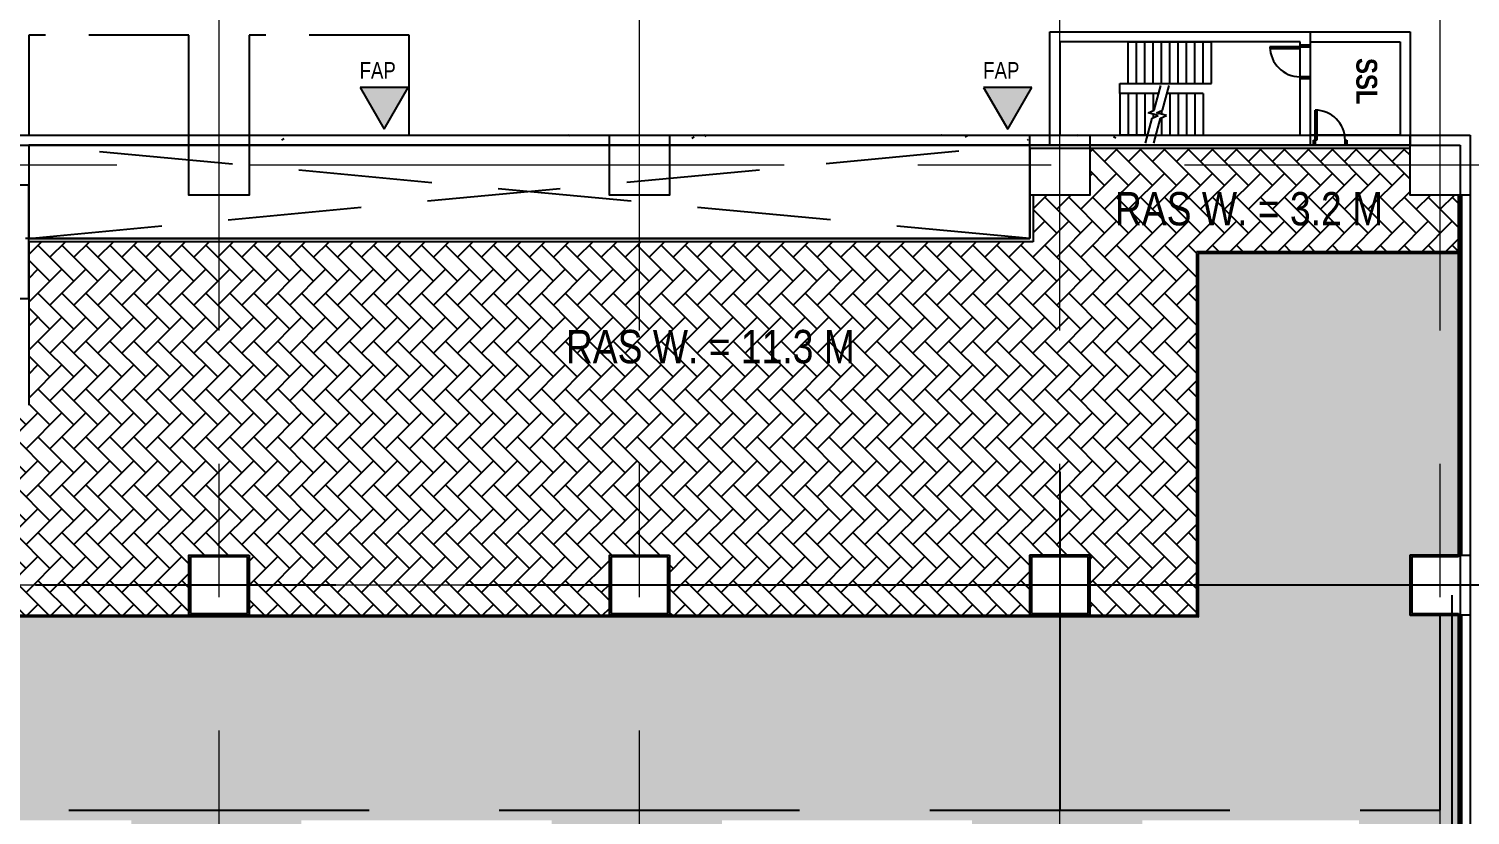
# Model space of a CAD drawing. Extents: x -14231 to 343475, y -171733 to 30720.
# Drawn here: x 255682 to 298882, y -77443 to -53855 of the extents above; entities that cross this region are included whole.
import ezdxf

# ---------------------------------------------------------------- set-up
doc = ezdxf.new("R2010")
doc.units = 0
doc.header["$LTSCALE"] = 8
for name, pattern in [('IDA - Grid Line', [3500, 2000, -500, 500, -500]), ('IDA - Hidden 065', [537.5, 375, -162.5]), ('IDA - Hidden 2-1', [750, 500, -250]), ('Overhead', [992.1875, 595.3125, -396.875])]:
    doc.linetypes.add(name, pattern=pattern)
for name, color, linetype in [('0-格栅板', 90, 'CONTINUOUS'), ('000_CTCI_CSA', 7, 'CONTINUOUS'), ('1', 1, 'CONTINUOUS'), ('CTCI', 4, 'CONTINUOUS')]:
    doc.layers.add(name, color=color, linetype=linetype)
doc.layers.add('17% 高架沖孔地板', color=4, linetype='CONTINUOUS', lineweight=0)
doc.layers.add('A-_ANOTGRID_E', color=7, linetype='CONTINUOUS', lineweight=9)
doc.styles.add('Arial', font='arial.ttf', dxfattribs={"width": 0.8, "height": 0.25})
doc.styles.add('Arial Narrow_B_1', font='ARIALNB.TTF', dxfattribs={"height": 625})
doc.styles.add('Site Area', font='arial.ttf', dxfattribs={"width": 0.8})

msp = doc.modelspace()

# ---------------------------------------------------------------- hatches: boundary and pattern name
at = {"layer": '0-格栅板'}
h = msp.add_hatch(dxfattribs=at)
h.set_pattern_fill('AR-HBONE', color=5, scale=5, angle=-90)
h.set_pattern_definition([(315, (-4111.63, 0), (718.4205, -1e-13), [1524, -508]), (45, (-3752.4, -359.2), (718.4205, -2e-13), [1524, -508])])
h.paths.add_polyline_path([(261382.2899, -60243.3464), (255682.2899, -60243.3464), (255682.2899, -65143.3464), (251580.0811, -65143.3465), (251580.0811, -65243.3579), (251579.5546, -70543.3464), (260482.2899, -70543.3464), (260482.2899, -69643.3464), (261382.2899, -69643.3464)])
h.paths.add_polyline_path([(260482.2899, -70543.3464), (251579.5546, -70543.3464), (251579.4652, -71443.5401), (260482.2899, -71444.83)])
h.paths.add_polyline_path([(273982.2899, -60243.3464), (261382.2899, -60243.3464), (261382.2899, -69643.3464), (262282.2899, -69643.3464), (262282.2899, -70543.3464), (273082.2899, -70543.3464), (273082.2899, -69643.3464), (273982.2899, -69643.3464)])
h.paths.add_polyline_path([(273082.2899, -70543.3464), (262282.2899, -70543.3464), (262282.2899, -71445.0908), (273082.2899, -71446.6556)])
h.paths.add_polyline_path([(286582.2899, -58843.3464), (285782.2899, -58843.3464), (285782.2899, -60243.3464), (273982.2899, -60243.3464), (273982.2899, -69643.3464), (274882.2899, -69643.3464), (274882.2899, -70543.3464), (285682.2899, -70543.3464), (285682.2899, -69643.3464), (286582.2899, -69643.3464), (286582.2899, -67143.3464)])
h.paths.add_polyline_path([(285682.2899, -70543.3464), (274882.2899, -70543.3464), (274882.2899, -71446.9164), (285682.2899, -71448.4812)])
h.paths.add_polyline_path([(290682.2899, -60543.3464), (297982.2899, -60543.3464), (297982.2899, -58843.3464), (297082.2899, -58843.3464), (297082.2899, -57943.3464), (287482.2899, -57943.3464), (287482.2899, -58843.3464), (286582.2899, -58843.3464), (286582.2899, -67143.3464), (286582.2899, -69643.3464), (287482.2899, -69643.3464), (287482.2899, -70543.3464), (290682.2899, -70543.3464)])
h.paths.add_polyline_path([(290682.2899, -70543.3464), (287482.2899, -70543.3464), (287482.2899, -71448.742), (290682.2899, -71449.2057)])
h.paths.add_polyline_path([(298532.2899, -58843.3464), (297982.2899, -58843.3464), (297982.2899, -60543.3464), (298532.2899, -60543.3464)])
h.paths.add_polyline_path([(297082.2899, -57443.3464), (287482.2899, -57443.3464), (287482.2899, -57943.3464), (297082.2899, -57943.3464)])
h.paths.add_polyline_path([(271518.9255, -64162.7219), (280078.5435, -64162.7219), (280078.5435, -62611.5623), (271518.9255, -62611.5623)], flags=9)
h.paths.add_polyline_path([(287975.0849, -60027.5605), (296535.0439, -60027.5605), (296535.0439, -58475.3777), (287975.0849, -58475.3777)], flags=24)
at = {"layer": '000_CTCI_CSA', "lineweight": 5, "true_color": 0x808080}
for points in [[(265610.6021, -55618.3464), (266332.2899, -56868.3464), (267053.9778, -55618.3464)], [(284300.6021, -55618.3464), (285022.2899, -56868.3464), (285743.9778, -55618.3464)]]:
    msp.add_hatch(color=8, dxfattribs=at).paths.add_polyline_path(points)
at = {"layer": '17% 高架沖孔地板'}
h = msp.add_hatch(dxfattribs=at)
h.set_pattern_fill('HEX', color=256, scale=46)
h.set_pattern_definition([(0, (91722.7, -123071.29), (0, 252.96602), [146.05, -292.1]), (120, (91722.7, -123071.29), (-219.075, -126.483), [146.05, -292.1]), (60, (91868.75, -123071.29), (-219.075, 126.483), [146.05, -292.1])])
h.paths.add_polyline_path([(298534.1431, -71443.3451), (297084.1431, -71443.3451), (297084.1431, -69643.3451), (298534.1431, -69643.3451), (298534.1431, -60593.3451), (290734.1431, -60593.3451), (290749.2271, -71499.2153), (251464.4664, -71493.5235), (251465.372, -65243.3465), (247882.291, -65243.3849), (247882.3381, -69643.3464), (249682.2899, -69643.3464), (249682.2899, -71443.3464), (247882.3574, -71443.3464), (247882.2899, -71493.3464), (241932.2899, -71493.3464), (237082.2899, -71493.3464), (235282.2899, -71443.3464), (235282.2899, -69643.3464), (236182.2899, -69643.3464), (236182.2899, -67140.6394), (223232.327, -67193.3464), (223234.1431, -69643.3451), (224484.1431, -69643.3451), (224484.1431, -71443.3451), (223234.1431, -71443.3451), (223234.1431, -82243.3451), (224484.1431, -82243.3451), (224484.1431, -84043.3451), (223234.1431, -84043.3451), (223234.1431, -87478.6374), (230846.9989, -87478.6374), (230846.9989, -90193.9269), (232282.2899, -90193.3464), (234722.2899, -90193.3464), (234722.2899, -120043.324), (237084.1431, -120043.324), (237084.1431, -121843.3451), (235284.1431, -121843.3451), (235284.1431, -123593.3716), (293882.2626, -123593.3715), (293882.2628, -123244.5518), (298534.5063, -123243.3449), (298534.1431, -121843.3451), (297084.1431, -121843.3451), (297084.1431, -120043.3451), (298534.1431, -120043.3451), (298534.1431, -109243.3451), (297084.1431, -109243.3451), (297084.1431, -107443.3451), (298534.1431, -107443.3451), (298534.1431, -96643.3451), (297084.1431, -96643.3451), (297084.1431, -94843.3451), (298534.1431, -94843.3451), (298534.1431, -84043.3451), (297084.1431, -84043.3451), (297084.1431, -82243.3451), (298534.1431, -82243.3451)])
h.paths.add_polyline_path([(235282.2899, -82243.3464), (237082.2899, -82243.3464), (237082.2899, -84043.3464), (235282.2899, -84043.3464)], flags=16)
h.paths.add_polyline_path([(235332.2899, -82293.3464), (237032.2899, -82293.3464), (237032.2899, -83993.3464), (235332.2899, -83993.3464)], flags=0)
h.paths.add_polyline_path([(238654.7109, -77593.3464), (241094.7109, -77593.3464), (243714.7109, -77592.7687), (246154.7109, -77593.3464), (246154.7109, -119893.3464), (243714.7109, -119893.3464), (241094.7109, -119893.6353), (238654.7109, -119893.3464)], flags=16)
h.paths.add_polyline_path([(247882.2899, -82243.3464), (249682.2899, -82243.3464), (249682.2899, -84043.3464), (247882.2899, -84043.3464)], flags=16)
h.paths.add_polyline_path([(247932.2899, -82293.3464), (249632.2899, -82293.3464), (249632.2899, -83993.3464), (247932.2899, -83993.3464)], flags=0)
h.paths.add_polyline_path([(235282.2899, -94843.3464), (237082.2899, -94843.3464), (237082.2899, -96643.3464), (235282.2899, -96643.3464)], flags=16)
h.paths.add_polyline_path([(235332.2899, -94893.3464), (237032.2899, -94893.3464), (237032.2899, -96593.3464), (235332.2899, -96593.3464)], flags=0)
h.paths.add_polyline_path([(251254.7109, -77593.3464), (253694.7109, -77593.3464), (256314.7109, -77592.7687), (258754.7109, -77593.3464), (258754.7109, -119893.3464), (256314.7109, -119893.3464), (253694.7109, -119893.6353), (251254.7109, -119893.3464)], flags=16)
h.paths.add_polyline_path([(247882.2899, -94843.3464), (249682.2899, -94843.3464), (249682.2899, -96643.3464), (247882.2899, -96643.3464)], flags=16)
h.paths.add_polyline_path([(247932.2899, -94893.3464), (249632.2899, -94893.3464), (249632.2899, -96593.3464), (247932.2899, -96593.3464)], flags=0)
h.paths.add_polyline_path([(260482.2899, -82243.3464), (262282.2899, -82243.3464), (262282.2899, -84043.3464), (260482.2899, -84043.3464)], flags=16)
h.paths.add_polyline_path([(260532.2899, -82293.3464), (262232.2899, -82293.3464), (262232.2899, -83993.3464), (260532.2899, -83993.3464)], flags=0)
h.paths.add_polyline_path([(235282.2899, -107443.3464), (237082.2899, -107443.3464), (237082.2899, -109243.3464), (235282.2899, -109243.3464)], flags=16)
h.paths.add_polyline_path([(235332.2899, -107493.3464), (237032.2899, -107493.3464), (237032.2899, -109193.3464), (235332.2899, -109193.3464)], flags=0)
h.paths.add_polyline_path([(263854.7109, -77593.3464), (266294.7109, -77593.3464), (268914.7109, -77592.7687), (271354.7109, -77593.3464), (271354.7109, -119893.3464), (268914.7109, -119893.3464), (268914.7109, -119893.0576), (266294.7109, -119893.6353), (263854.7109, -119893.3464)], flags=16)
h.paths.add_polyline_path([(260482.2899, -94843.3464), (262282.2899, -94843.3464), (262282.2899, -96643.3464), (260482.2899, -96643.3464)], flags=16)
h.paths.add_polyline_path([(260532.2899, -94893.3464), (262232.2899, -94893.3464), (262232.2899, -96593.3464), (260532.2899, -96593.3464)], flags=0)
h.paths.add_polyline_path([(247882.2899, -107443.3464), (249682.2899, -107443.3464), (249682.2899, -109243.3464), (247882.2899, -109243.3464)], flags=16)
h.paths.add_polyline_path([(247932.2899, -107493.3464), (249632.2899, -107493.3464), (249632.2899, -109193.3464), (247932.2899, -109193.3464)], flags=0)
h.paths.add_polyline_path([(273082.2899, -82243.3464), (274882.2899, -82243.3464), (274882.2899, -84043.3464), (273082.2899, -84043.3464)], flags=16)
h.paths.add_polyline_path([(260482.2899, -107443.3464), (262282.2899, -107443.3464), (262282.2899, -109243.3464), (260482.2899, -109243.3464)], flags=16)
h.paths.add_polyline_path([(273132.2899, -82293.3464), (274832.2899, -82293.3464), (274832.2899, -83993.3464), (273132.2899, -83993.3464)], flags=0)
h.paths.add_polyline_path([(260532.2899, -107493.3464), (262232.2899, -107493.3464), (262232.2899, -109193.3464), (260532.2899, -109193.3464)], flags=0)
h.paths.add_polyline_path([(276454.7109, -77593.3464), (278894.7109, -77593.3464), (281514.7109, -77592.7687), (283954.7109, -77593.3464), (283954.7109, -119893.3464), (281514.7109, -119893.3464), (278894.7109, -119893.6353), (276454.7109, -119893.3464)], flags=16)
h.paths.add_polyline_path([(273082.2899, -94843.3464), (274882.2899, -94843.3464), (274882.2899, -96643.3464), (273082.2899, -96643.3464)], flags=16)
h.paths.add_polyline_path([(273132.2899, -94893.3464), (274832.2899, -94893.3464), (274832.2899, -96593.3464), (273132.2899, -96593.3464)], flags=0)
h.paths.add_polyline_path([(247882.2899, -120043.3464), (249682.2899, -120043.3464), (249682.2899, -121843.3464), (247882.2899, -121843.3464)], flags=16)
h.paths.add_polyline_path([(247932.2899, -120093.3464), (249632.2899, -120093.3464), (249632.2899, -121793.3464), (247932.2899, -121793.3464)], flags=0)
h.paths.add_polyline_path([(273082.2899, -107443.3464), (274882.2899, -107443.3464), (274882.2899, -109243.3464), (273082.2899, -109243.3464)], flags=16)
h.paths.add_polyline_path([(273132.2899, -107493.3464), (274832.2899, -107493.3464), (274832.2899, -109193.3464), (273132.2899, -109193.3464)], flags=0)
h.paths.add_polyline_path([(260482.2899, -120043.3464), (262282.2899, -120043.3464), (262282.2899, -121843.3464), (260482.2899, -121843.3464)], flags=16)
h.paths.add_polyline_path([(260532.2899, -120093.3464), (262232.2899, -120093.3464), (262232.2899, -121793.3464), (260532.2899, -121793.3464)], flags=0)
h.paths.add_polyline_path([(285682.2899, -82243.3464), (287482.2899, -82243.3464), (287482.2899, -84043.3464), (285682.2899, -84043.3464)], flags=16)
h.paths.add_polyline_path([(285732.2899, -82293.3464), (287432.2899, -82293.3464), (287432.2899, -83993.3464), (285732.2899, -83993.3464)], flags=0)
h.paths.add_polyline_path([(285682.2899, -94843.3464), (287482.2899, -94843.3464), (287482.2899, -96643.3464), (285682.2899, -96643.3464)], flags=16)
h.paths.add_polyline_path([(285732.2899, -94893.3464), (287432.2899, -94893.3464), (287432.2899, -96593.3464), (285732.2899, -96593.3464)], flags=0)
h.paths.add_polyline_path([(289054.7109, -77593.3464), (291494.7109, -77593.3464), (293114.7109, -77593.202), (295554.7109, -77593.3464), (295554.7109, -119893.3464), (293114.7109, -119893.3464), (293114.7109, -119893.4909), (291494.7109, -119893.6353), (289054.7109, -119893.3464)], flags=16)
h.paths.add_polyline_path([(273082.2899, -120043.3464), (274882.2899, -120043.3464), (274882.2899, -121843.3464), (273082.2899, -121843.3464)], flags=16)
h.paths.add_polyline_path([(273132.2899, -120093.3464), (274832.2899, -120093.3464), (274832.2899, -121793.3464), (273132.2899, -121793.3464)], flags=0)
h.paths.add_polyline_path([(285682.2899, -107443.3464), (287482.2899, -107443.3464), (287482.2899, -109243.3464), (285682.2899, -109243.3464)], flags=16)
h.paths.add_polyline_path([(285732.2899, -107493.3464), (287432.2899, -107493.3464), (287432.2899, -109193.3464), (285732.2899, -109193.3464)], flags=0)
h.paths.add_polyline_path([(285682.2899, -120043.3464), (287482.2899, -120043.3464), (287482.2899, -121843.3464), (285682.2899, -121843.3464)], flags=16)
h.paths.add_polyline_path([(285732.2899, -120093.3464), (287432.2899, -120093.3464), (287432.2899, -121793.3464), (285732.2899, -121793.3464)], flags=0)
h.paths.add_polyline_path([(241932.2899, -65243.3465), (236232.2899, -65243.3466), (236232.2899, -67140.4359), (236232.2899, -69643.3464), (237082.2899, -69643.3464), (237082.2899, -71443.3464), (241932.2899, -71443.3464)], flags=17)

# ---------------------------------------------------------------- linework, layer by layer
at = {"layer": '000_CTCI_CSA', "color": 8, "true_color": 0x808080}
for p, q in [((286282.2899, -57343.3464), (286282.2899, -53943.3465)), ((286282.2899, -53943.3465), (294082.2899, -53943.3465)), ((294082.2899, -53943.3465), (294082.2899, -57343.3464)), ((294082.2899, -53943.3465), (297082.2899, -53943.3465)), ((297082.2899, -53943.3465), (297082.2899, -57343.3464)), ((286582.2899, -54243.3465), (286582.2899, -57043.3464)), ((293782.2899, -54243.3465), (286582.2899, -54243.3465)), ((292882.2899, -54393.3465), (292882.2899, -54443.3465)), ((293782.2899, -54393.3465), (292882.2899, -54393.3465)), ((293032.2899, -54443.3465), (293032.2899, -54393.3465)), ((293057.2899, -54443.3465), (293057.2899, -54393.3465)), ((293057.2899, -54418.3465), (293157.2899, -54418.3465)), ((293157.2899, -54443.3465), (293157.2899, -54393.3465)), ((293182.2899, -54443.3465), (293182.2899, -54393.3465)), ((293782.2899, -57043.3464), (293782.2899, -54243.3465)), ((294082.2899, -54343.3465), (293782.2899, -54343.3465)), ((293782.2899, -54343.3465), (293782.2899, -54393.3465)), ((293782.2899, -54443.3465), (293782.2899, -54393.3465)), ((293782.2899, -54393.3465), (294082.2899, -54393.3465)), ((294082.2899, -54243.3465), (296782.2899, -54243.3465)), ((294082.2899, -54393.3465), (294082.2899, -54343.3465)), ((296782.2899, -54243.3465), (296782.2899, -57043.3464)), ((292882.2899, -54443.3465), (293782.2899, -54443.3465)), ((293782.2899, -57043.3464), (293782.2899, -55293.3465)), ((294082.2899, -55293.3465), (293782.2899, -55293.3465)), ((293782.2899, -55293.3465), (293782.2899, -55343.3465)), ((294082.2899, -55343.3465), (294082.2899, -55293.3465)), ((267053.9778, -55618.3464), (265610.6021, -55618.3464)), ((265610.6021, -55618.3464), (266332.2899, -56868.3464)), ((267053.9778, -55618.3464), (265610.6021, -55618.3464)), ((265610.6021, -55618.3464), (266332.2899, -56868.3464)), ((266332.2899, -56868.3464), (267053.9778, -55618.3464)), ((266332.2899, -56868.3464), (267053.9778, -55618.3464)), ((285743.9778, -55618.3464), (284300.6021, -55618.3464)), ((284300.6021, -55618.3464), (285022.2899, -56868.3464)), ((285743.9778, -55618.3464), (284300.6021, -55618.3464)), ((284300.6021, -55618.3464), (285022.2899, -56868.3464)), ((285022.2899, -56868.3464), (285743.9778, -55618.3464)), ((285022.2899, -56868.3464), (285743.9778, -55618.3464)), ((289664.6423, -56297.6057), (289864.4629, -55551.865)), ((293782.2899, -55343.3465), (294082.2899, -55343.3465)), ((289882.2899, -55793.3464), (289799.7582, -55793.3464)), ((290132.2899, -55793.3464), (289882.2899, -55793.3464)), ((289882.2899, -55793.3464), (289882.2899, -57043.3464)), ((290382.2899, -55793.3464), (290132.2899, -55793.3464)), ((290132.2899, -55793.3464), (290132.2899, -57043.3464)), ((290632.2899, -55793.3464), (290382.2899, -55793.3464)), ((290382.2899, -55793.3464), (290382.2899, -57043.3464)), ((290882.2899, -55793.3464), (290632.2899, -55793.3464)), ((290632.2899, -55793.3464), (290632.2899, -57043.3464)), ((290882.2899, -55793.3464), (290882.2899, -57043.3464)), ((289400.1169, -57284.8279), (289599.9375, -56539.0872)), ((289481.364, -56377.906), (289664.6423, -56297.6057)), ((289783.2158, -56458.7869), (289481.364, -56377.906)), ((289599.9375, -56539.0872), (289783.2158, -56458.7869)), ((289632.2899, -56311.7804), (289632.2899, -56418.3464)), ((289632.2899, -56524.9125), (289632.2899, -57043.3464)), ((294232.2899, -57193.3464), (294232.2899, -56293.3464)), ((294232.2899, -56293.3464), (294282.2899, -56293.3464)), ((294282.2899, -56443.3464), (294232.2899, -56443.3464)), ((294282.2899, -56468.3464), (294232.2899, -56468.3464)), ((294282.2899, -56568.3464), (294232.2899, -56568.3464)), ((294257.2899, -56468.3464), (294257.2899, -56568.3464)), ((294282.2899, -56293.3464), (294282.2899, -57193.3464)), ((294282.2899, -56593.3464), (294232.2899, -56593.3464)), ((285682.2899, -57343.3464), (255682.2899, -57343.3464)), ((255682.2899, -57343.3464), (255682.2899, -60143.3464)), ((285682.2899, -60143.3464), (285682.2899, -57343.3464)), ((285682.2899, -60143.3464), (285682.2899, -57343.3464)), ((285682.2899, -57343.3464), (298332.2899, -57343.3464)), ((285682.2899, -57443.3464), (285682.2899, -60143.3464)), ((294082.2899, -57343.3464), (286282.2899, -57343.3464)), ((286582.2899, -57043.3464), (293782.2899, -57043.3464)), ((296782.2899, -57043.3464), (294082.2899, -57043.3464)), ((297082.2899, -57343.3464), (294082.2899, -57343.3464)), ((294182.2899, -57193.3464), (294232.2899, -57193.3464)), ((294182.2899, -57343.3464), (294182.2899, -57193.3464)), ((294232.2899, -57343.3464), (294182.2899, -57343.3464)), ((294282.2899, -57193.3464), (294232.2899, -57193.3464)), ((294232.2899, -57193.3464), (294232.2899, -57343.3464)), ((295132.2899, -57193.3464), (295182.2899, -57193.3464)), ((295132.2899, -57343.3464), (295132.2899, -57193.3464)), ((295182.2899, -57343.3464), (295132.2899, -57343.3464)), ((295182.2899, -57193.3464), (295182.2899, -57343.3464)), ((255682.2899, -58543.3464), (247882.2899, -58543.3464)), ((255682.2899, -61943.3464), (255682.2899, -58543.3464)), ((285782.2899, -58843.3464), (285782.2899, -60243.3464)), ((285682.2899, -60143.3464), (255582.2899, -60143.3464)), ((255682.2899, -60143.3464), (285682.2899, -60143.3464)), ((255682.2899, -60143.3464), (285682.2899, -60143.3464)), ((285782.2899, -60243.3464), (255682.2899, -60243.3464)), ((255682.2899, -60243.3464), (255682.2899, -65143.3464)), ((298582.2899, -60543.3464), (290682.2899, -60543.3464)), ((290682.2899, -60543.3464), (290682.2899, -67143.3464)), ((298532.2899, -69643.3464), (298532.2899, -60593.3464)), ((298632.2899, -69643.3464), (298632.2899, -60548.157)), ((247882.2899, -61943.3464), (255682.2899, -61943.3464)), ((286582.2899, -67143.3464), (286582.2899, -77293.3464)), ((262232.2899, -69693.3464), (260532.2899, -69693.3464)), ((260532.2899, -69693.3464), (260532.2899, -71393.3464)), ((262232.2899, -71393.3464), (262232.2899, -69693.3464)), ((274832.2899, -69693.3464), (273132.2899, -69693.3464)), ((273132.2899, -69693.3464), (273132.2899, -71393.3464)), ((274832.2899, -71393.3464), (274832.2899, -69693.3464)), ((287482.2899, -69643.3464), (285682.2899, -69643.3464)), ((285682.2899, -69643.3464), (285682.2899, -71443.3464)), ((287432.2899, -69693.3464), (285732.2899, -69693.3464)), ((285732.2899, -69693.3464), (285732.2899, -71393.3464)), ((287432.2899, -71393.3464), (287432.2899, -69693.3464)), ((287482.2899, -71443.3464), (287482.2899, -69643.3464)), ((298532.2899, -69643.3464), (297082.2899, -69643.3464)), ((297082.2899, -69643.3464), (297082.2899, -71443.3464)), ((298532.2899, -69693.3464), (297132.2899, -69693.3464)), ((297132.2899, -69693.3464), (297132.2899, -71393.3464)), ((298532.2899, -69643.3464), (298632.2899, -69643.3464)), ((298532.2899, -69643.3464), (298532.2899, -69693.3464)), ((298332.2899, -70843.3464), (298332.2899, -82243.3464)), ((260532.2899, -71393.3464), (262232.2899, -71393.3464)), ((273132.2899, -71393.3464), (274832.2899, -71393.3464)), ((285682.2899, -71443.3464), (287482.2899, -71443.3464)), ((285732.2899, -71393.3464), (287432.2899, -71393.3464)), ((297082.2899, -71443.3464), (298532.2899, -71443.3464)), ((297132.2899, -71393.3464), (298532.2899, -71393.3464)), ((298532.2899, -71393.3464), (298532.2899, -71443.3464)), ((298532.2899, -82293.3464), (298532.2899, -71443.3464)), ((298632.2899, -71443.3464), (298532.2899, -71443.3464)), ((298632.2899, -82293.3464), (298632.2899, -71443.3464))]:
    msp.add_line(p, q, dxfattribs=at)
at = {"layer": '000_CTCI_CSA', "color": 8, "linetype": 'IDA - Hidden 065', "true_color": 0x808080}
for p, q in [((255682.2899, -54043.3464), (255682.2899, -57043.3464)), ((260482.2899, -54043.3464), (255682.2899, -54043.3464)), ((260482.2899, -57043.3464), (260482.2899, -54043.3464)), ((262282.2899, -54043.3464), (262282.2899, -57043.3464)), ((267082.2899, -54043.3464), (262282.2899, -54043.3464)), ((267082.2899, -57043.3464), (267082.2899, -54043.3464)), ((255682.2899, -57043.3464), (260482.2899, -57043.3464)), ((262282.2899, -57043.3464), (267082.2899, -57043.3464))]:
    msp.add_line(p, q, dxfattribs=at)
at = {"layer": '000_CTCI_CSA', "color": 8, "linetype": 'Overhead', "true_color": 0x808080}
for p, q in [((288632.2899, -55493.3465), (288632.2899, -54243.3465)), ((288632.2899, -54243.3465), (291132.2899, -54243.3465)), ((288882.2899, -55493.3465), (288882.2899, -54243.3465)), ((289132.2899, -55493.3465), (289132.2899, -54243.3465)), ((289382.2899, -55493.3465), (289382.2899, -54243.3465)), ((289632.2899, -55493.3465), (289632.2899, -54243.3465)), ((289882.2899, -55493.3465), (289882.2899, -54243.3465)), ((290132.2899, -55493.3465), (290132.2899, -54243.3465)), ((290382.2899, -55493.3465), (290382.2899, -54243.3465)), ((290632.2899, -55493.3465), (290632.2899, -54243.3465)), ((290882.2899, -55493.3465), (290882.2899, -54243.3465)), ((291132.2899, -55493.3465), (291132.2899, -54243.3465)), ((288382.2899, -55493.3465), (288632.2899, -55493.3465)), ((288382.2899, -55793.3464), (288382.2899, -55493.3465)), ((288632.2899, -55493.3465), (291132.2899, -55493.3465)), ((289414.6423, -56297.6057), (289614.4629, -55551.865)), ((288382.2899, -55793.3464), (288382.2899, -57043.3464)), ((289549.7582, -55793.3464), (288382.2899, -55793.3464)), ((288632.2899, -55793.3464), (288632.2899, -57043.3464)), ((288882.2899, -55793.3464), (288882.2899, -57043.3464)), ((289132.2899, -55793.3464), (289132.2899, -57043.3464)), ((289382.2899, -55793.3464), (289382.2899, -56311.7804)), ((289150.1169, -57284.8279), (289349.9375, -56539.0872)), ((289231.364, -56377.906), (289414.6423, -56297.6057)), ((289533.2158, -56458.7869), (289231.364, -56377.906)), ((289349.9375, -56539.0872), (289533.2158, -56458.7869)), ((289382.2899, -56418.3464), (289382.2899, -56524.9125)), ((289214.8217, -57043.3464), (288382.2899, -57043.3464))]:
    msp.add_line(p, q, dxfattribs=at)
at = {"layer": '000_CTCI_CSA', "color": 8, "linetype": 'IDA - Hidden 2-1', "true_color": 0x808080}
for p, q in [((285682.2899, -60143.3464), (255682.2899, -57343.3464)), ((255682.2899, -60143.3464), (285432.2899, -57343.3464))]:
    msp.add_line(p, q, dxfattribs=at)
at = {"layer": '000_CTCI_CSA', "color": 8, "linetype": 'Continuous', "true_color": 0x808080}
for p, q in [((263264.4634, -57190.9639), (263337.0536, -57149.0539)), ((271882.9974, -57063.4032), (271848.2581, -57043.3464)), ((275551.2224, -57136.2547), (275623.8126, -57094.3447)), ((275978.5838, -57081.6396), (275912.2581, -57043.3464)), ((280780.6905, -57049.9593), (280792.1443, -57043.3464)), ((283035.8746, -57050.0533), (283024.2581, -57043.3464)), ((283742.395, -57099.782), (283814.9853, -57057.872)), ((285612.3366, -57193.3464), (285642.808, -57175.7538)), ((287131.461, -57068.2897), (287088.2581, -57043.3464)), ((288265.3428, -57136.3488), (288192.7525, -57094.4388))]:
    msp.add_line(p, q, dxfattribs=at)
at = {"layer": '000_CTCI_CSA', "lineweight": -3}
for p, q in [((297082.2899, -57343.3464), (285682.2899, -57343.3464)), ((297082.2899, -57443.3464), (285682.2899, -57443.3464)), ((298532.2899, -60548.157), (298532.2899, -58843.3464)), ((298632.2899, -60548.157), (298632.2899, -58843.3464)), ((298582.2899, -60543.3464), (290682.2899, -60543.3464)), ((290682.2899, -60543.3464), (290682.2899, -71493.3464)), ((298582.2899, -60593.3464), (290732.2899, -60593.3464)), ((290732.2899, -60593.3464), (290732.2899, -71493.3464)), ((290749.1507, -71499.2153), (251464.7489, -71493.5235)), ((290749.1579, -71449.2153), (251464.7561, -71443.5235)), ((290682.2899, -71493.3464), (290682.2899, -71493.3464)), ((290682.2899, -71493.3464), (290682.2899, -71493.3464)), ((290682.2899, -71493.3464), (290682.2899, -71493.3464)), ((290732.2899, -71493.3464), (290732.2899, -71493.3464)), ((290732.2899, -71493.3464), (290732.2899, -71493.3464)), ((290732.2899, -71493.3464), (290732.2899, -71493.3464))]:
    msp.add_line(p, q, dxfattribs=at)
at = {"layer": '000_CTCI_CSA', "color": 8, "linetype": 'IDA - Hidden 065', "ltscale": 3, "true_color": 0x808080}
for p, q in [((290682.2899, -70543.3464), (230482.2899, -70543.3464)), ((297982.2899, -77293.3464), (297982.2899, -71443.3464)), ((231082.2899, -77293.3464), (297982.2899, -77293.3464))]:
    msp.add_line(p, q, dxfattribs=at)
at = {"layer": '000_CTCI_CSA', "color": 8, "true_color": 0x808080}
for points in [[(298882.2899, -57043.3464), (298882.2899, -134443.3464), (222682.2899, -134443.3464), (222682.2899, -57043.3464)], [(298582.2899, -57343.3464), (298582.2899, -134143.3464), (222982.2899, -134143.3464), (222982.2899, -57343.3464)], [(262282.2899, -57043.3464), (262282.2899, -58843.3464), (260482.2899, -58843.3464), (260482.2899, -57043.3464)], [(274882.2899, -57043.3464), (274882.2899, -58843.3464), (273082.2899, -58843.3464), (273082.2899, -57043.3464)], [(287482.2899, -57043.3464), (287482.2899, -58843.3464), (285682.2899, -58843.3464), (285682.2899, -57043.3464)], [(298882.2899, -57043.3464), (298882.2899, -58843.3464), (297082.2899, -58843.3464), (297082.2899, -57043.3464)], [(262282.2899, -69643.3464), (262282.2899, -71443.3464), (260482.2899, -71443.3464), (260482.2899, -69643.3464)], [(274882.2899, -69643.3464), (274882.2899, -71443.3464), (273082.2899, -71443.3464), (273082.2899, -69643.3464)], [(287482.2899, -69643.3464), (287482.2899, -71443.3464), (285682.2899, -71443.3464), (285682.2899, -69643.3464)], [(298882.2899, -69643.3464), (298882.2899, -71443.3464), (297082.2899, -71443.3464), (297082.2899, -69643.3464)]]:
    msp.add_lwpolyline(points, close=True, dxfattribs=at)
for centre, start, end in [((293782.2899, -54393.3465), 180, 270), ((293782.2899, -54393.3465), 180, 270), ((294232.2899, -57193.3464), 0, 90), ((294232.2899, -57193.3464), 0, 90)]:
    msp.add_arc(centre, 900, start, end, dxfattribs=at)
at = {"layer": '1', "color": 8, "true_color": 0x808080}
msp.add_line((306322.8966, -70543.3464), (274882.2899, -70543.3464), dxfattribs=at)
at = {"layer": 'A-_ANOTGRID_E', "color": 8, "linetype": 'IDA - Grid Line', "true_color": 0x808080}
for p, q in [((261382.2899, -146907.3875), (261382.2899, -47898.2452)), ((273982.2899, -146907.3875), (273982.2899, -47898.2452)), ((286582.2899, -146907.3875), (286582.2899, -47898.2452)), ((297982.2899, -146907.3875), (297982.2899, -47898.2452)), ((306322.8966, -57943.3464), (218813.0045, -57943.3464)), ((306322.8966, -70543.3464), (218813.0045, -70543.3464))]:
    msp.add_line(p, q, dxfattribs=at)

# ---------------------------------------------------------------- texts
at = {"layer": '000_CTCI_CSA', "color": 8, "true_color": 0x808080, "style": 'Arial', "width": 0.8}
for p in [(265595.2766, -55352.7492), (284285.2766, -55352.7492)]:
    msp.add_text('FAP', height=500, dxfattribs=at).set_placement(p)
at = {"layer": '000_CTCI_CSA', "color": 8, "true_color": 0x808080, "style": 'Arial Narrow_B_1'}
msp.add_text('SSL', height=625, rotation=270, dxfattribs=at).set_placement((295470.1792, -54731.2509))
at = {"layer": 'CTCI', "color": 252, "style": 'Site Area', "width": 0.8}
for s, p in [('RAS W. = 3.2 M', (288233.782, -59751.128, 0)), ('RAS W. = 11.3 M', (271777.4521, -63887.1421, 0))]:
    msp.add_text(s, height=1000, dxfattribs=at).set_placement(p)

doc.saveas('drawing.dxf')
